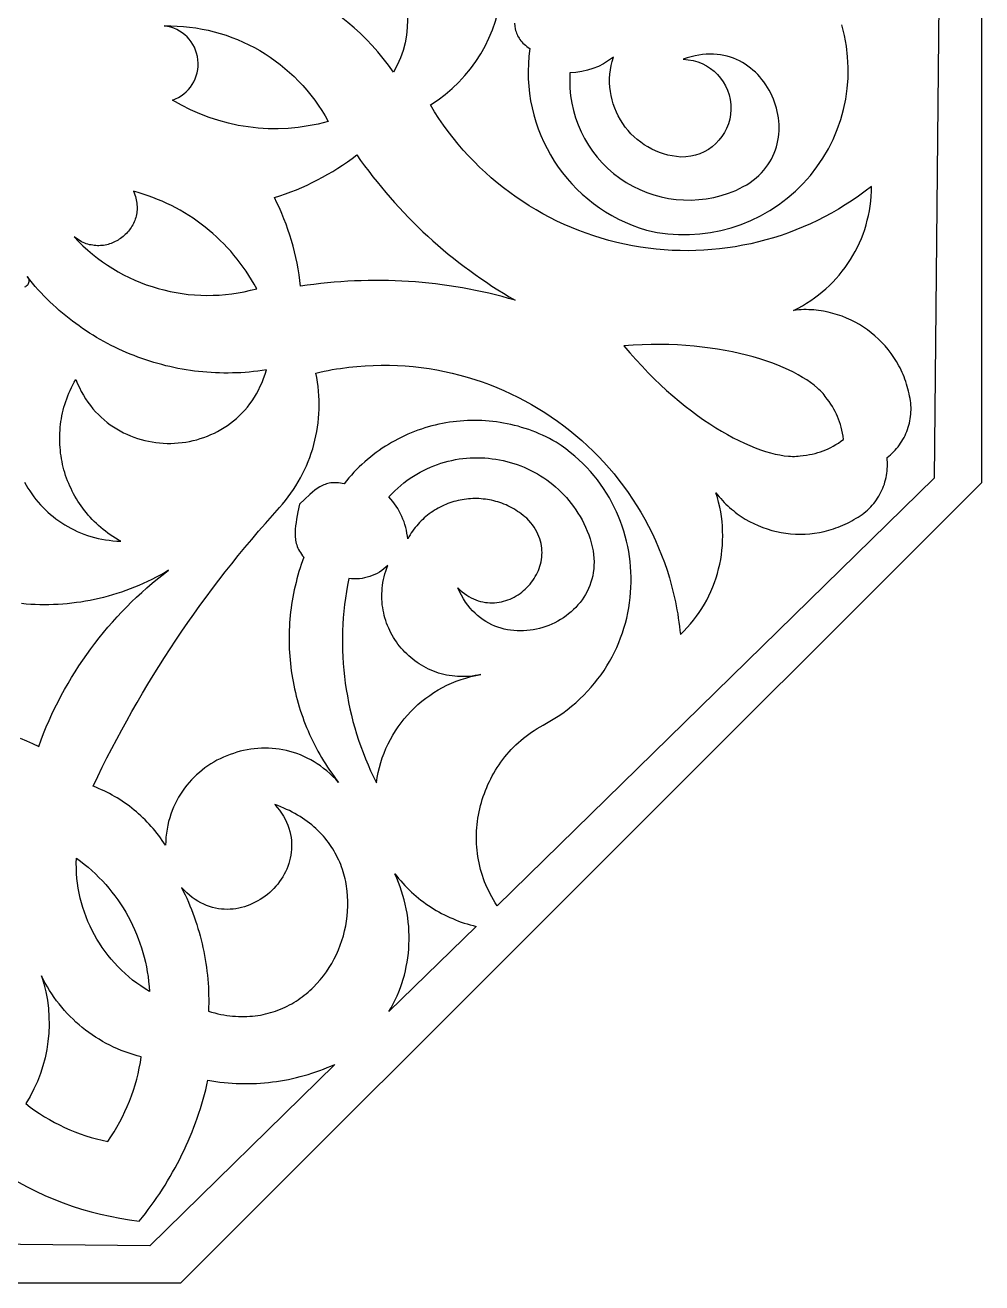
# Model space of a CAD drawing. Extents: x -3069 to -2029, y 258 to 1298.
# Drawn here: x -2495 to -2368.6, y 597.2 to 763.4 of the extents above; entities that cross this region are included whole.
import ezdxf

# ---------------------------------------------------------------- set-up
doc = ezdxf.new("R2010")
doc.units = 0
doc.layers.add('LAYER_1', color=18, linetype='CONTINUOUS')
doc.layers.add('LAYER_2', color=174, linetype='CONTINUOUS')

msp = doc.modelspace()

# ---------------------------------------------------------------- linework, layer by layer
at = {"layer": 'LAYER_1'}
for points in [[(-2374.08, 784.34), (-2374.91, 703.52), (-2432.63, 647), (-2432.88, 647.38), (-2433.11, 647.77), (-2433.33, 648.16), (-2433.54, 648.55), (-2433.74, 648.95), (-2433.93, 649.35), (-2434.1, 649.75), (-2434.27, 650.16), (-2434.42, 650.57), (-2434.56, 650.98), (-2434.69, 651.39), (-2434.8, 651.81), (-2434.91, 652.23), (-2435, 652.65), (-2435.08, 653.07), (-2435.16, 653.49), (-2435.22, 653.91), (-2435.26, 654.34), (-2435.3, 654.76), (-2435.33, 655.19), (-2435.34, 655.61), (-2435.35, 656.03), (-2435.34, 656.46), (-2435.33, 656.88), (-2435.3, 657.31), (-2435.26, 657.73), (-2435.21, 658.15), (-2435.15, 658.57), (-2435.09, 658.99), (-2435.01, 659.4), (-2434.92, 659.82), (-2434.81, 660.23), (-2434.7, 660.64), (-2434.58, 661.04), (-2434.45, 661.45), (-2434.31, 661.85), (-2434.16, 662.24), (-2434, 662.64), (-2433.83, 663.03), (-2433.65, 663.41), (-2433.46, 663.79), (-2433.26, 664.17), (-2433.05, 664.54), (-2432.83, 664.91), (-2432.6, 665.27), (-2432.37, 665.63), (-2432.12, 665.98), (-2431.86, 666.32), (-2431.6, 666.66), (-2431.32, 667), (-2431.04, 667.32), (-2430.75, 667.64), (-2430.44, 667.95), (-2430.13, 668.26), (-2429.82, 668.56), (-2429.49, 668.85), (-2429.15, 669.13), (-2428.8, 669.41), (-2428.45, 669.68), (-2428.09, 669.93), (-2427.72, 670.18), (-2427.34, 670.43), (-2426.95, 670.66), (-2426.55, 670.88), (-2425.87, 671.25), (-2425.21, 671.64), (-2424.58, 672.05), (-2423.96, 672.47), (-2423.36, 672.91), (-2422.78, 673.37), (-2422.22, 673.84), (-2421.69, 674.33), (-2421.17, 674.83), (-2420.67, 675.34), (-2420.19, 675.87), (-2419.74, 676.41), (-2419.3, 676.97), (-2418.89, 677.53), (-2418.49, 678.11), (-2418.12, 678.7), (-2417.77, 679.3), (-2417.43, 679.9), (-2417.12, 680.52), (-2416.83, 681.14), (-2416.56, 681.78), (-2416.31, 682.41), (-2416.08, 683.06), (-2415.87, 683.71), (-2415.68, 684.37), (-2415.51, 685.03), (-2415.37, 685.7), (-2415.24, 686.37), (-2415.14, 687.04), (-2415.05, 687.72), (-2414.99, 688.4), (-2414.95, 689.08), (-2414.93, 689.76), (-2414.93, 690.44), (-2414.95, 691.12), (-2414.99, 691.8), (-2415.05, 692.48), (-2415.14, 693.16), (-2415.24, 693.83), (-2415.37, 694.5), (-2415.52, 695.17), (-2415.69, 695.84), (-2415.88, 696.49), (-2416.09, 697.15), (-2416.32, 697.8), (-2416.57, 698.44), (-2416.85, 699.07), (-2417.15, 699.7), (-2417.46, 700.32), (-2417.8, 700.93), (-2418.16, 701.53), (-2418.55, 702.13), (-2418.95, 702.71), (-2419.38, 703.28), (-2419.82, 703.84), (-2420.29, 704.39), (-2420.78, 704.92), (-2421.29, 705.44), (-2421.83, 705.95), (-2422.38, 706.44), (-2422.96, 706.92), (-2423.56, 707.39), (-2424.18, 707.83), (-2424.82, 708.27), (-2425.26, 708.51), (-2425.71, 708.75), (-2426.16, 708.97), (-2426.61, 709.19), (-2427.07, 709.39), (-2427.53, 709.58), (-2427.99, 709.76), (-2428.45, 709.93), (-2428.92, 710.08), (-2429.39, 710.23), (-2429.86, 710.37), (-2430.33, 710.49), (-2430.8, 710.6), (-2431.28, 710.71), (-2431.76, 710.8), (-2432.23, 710.88), (-2432.71, 710.95), (-2433.19, 711.01), (-2433.67, 711.06), (-2434.15, 711.1), (-2434.63, 711.12), (-2435.11, 711.14), (-2435.59, 711.15), (-2436.07, 711.14), (-2436.55, 711.13), (-2437.02, 711.1), (-2437.5, 711.07), (-2437.98, 711.02), (-2438.45, 710.97), (-2438.92, 710.9), (-2439.39, 710.82), (-2439.86, 710.74), (-2440.33, 710.64), (-2440.8, 710.53), (-2441.26, 710.42), (-2441.72, 710.29), (-2442.18, 710.15), (-2442.63, 710), (-2443.08, 709.85), (-2443.53, 709.68), (-2443.98, 709.5), (-2444.42, 709.31), (-2444.85, 709.12), (-2445.29, 708.91), (-2445.72, 708.69), (-2446.14, 708.46), (-2446.56, 708.23), (-2446.98, 707.98), (-2447.39, 707.73), (-2447.8, 707.46), (-2448.2, 707.19), (-2448.59, 706.9), (-2448.98, 706.61), (-2449.37, 706.3), (-2449.74, 705.99), (-2450.12, 705.67), (-2450.48, 705.34), (-2450.84, 705), (-2451.19, 704.65), (-2451.54, 704.29), (-2451.88, 703.92), (-2452.21, 703.54), (-2452.53, 703.15), (-2452.85, 702.76), (-2453.09, 702.82), (-2453.33, 702.86), (-2453.56, 702.89), (-2453.78, 702.91), (-2454, 702.92), (-2454.21, 702.92), (-2454.41, 702.91), (-2454.61, 702.89), (-2454.8, 702.85), (-2454.99, 702.81), (-2455.17, 702.76), (-2455.36, 702.7), (-2455.53, 702.62), (-2455.71, 702.55), (-2455.88, 702.46), (-2456.05, 702.36), (-2456.38, 702.15), (-2456.7, 701.91), (-2457.03, 701.65), (-2457.36, 701.36), (-2458.03, 700.74), (-2458.74, 700.07), (-2458.93, 699.06), (-2459.11, 698.11), (-2459.19, 697.65), (-2459.25, 697.2), (-2459.29, 696.77), (-2459.31, 696.34), (-2459.31, 695.92), (-2459.29, 695.71), (-2459.27, 695.5), (-2459.24, 695.3), (-2459.2, 695.09), (-2459.15, 694.89), (-2459.09, 694.69), (-2459.02, 694.48), (-2458.93, 694.28), (-2458.84, 694.08), (-2458.73, 693.88), (-2458.61, 693.68), (-2458.47, 693.47), (-2458.32, 693.27), (-2458.16, 693.07), (-2458.33, 692.6), (-2458.49, 692.12), (-2458.65, 691.65), (-2458.8, 691.17), (-2458.94, 690.69), (-2459.07, 690.21), (-2459.19, 689.73), (-2459.31, 689.25), (-2459.42, 688.77), (-2459.52, 688.28), (-2459.61, 687.8), (-2459.69, 687.31), (-2459.77, 686.83), (-2459.84, 686.34), (-2459.9, 685.85), (-2459.95, 685.37), (-2460, 684.88), (-2460.03, 684.39), (-2460.06, 683.9), (-2460.08, 683.41), (-2460.1, 682.92), (-2460.1, 682.44), (-2460.1, 681.95), (-2460.09, 681.46), (-2460.08, 680.97), (-2460.05, 680.49), (-2460.02, 680), (-2459.98, 679.51), (-2459.93, 679.03), (-2459.88, 678.55), (-2459.81, 678.06), (-2459.74, 677.58), (-2459.67, 677.1), (-2459.58, 676.62), (-2459.49, 676.14), (-2459.39, 675.67), (-2459.28, 675.19), (-2459.16, 674.72), (-2459.04, 674.25), (-2458.91, 673.78), (-2458.77, 673.31), (-2458.63, 672.85), (-2458.47, 672.38), (-2458.31, 671.92), (-2458.14, 671.46), (-2457.97, 671), (-2457.79, 670.55), (-2457.6, 670.1), (-2457.4, 669.65), (-2457.2, 669.2), (-2456.98, 668.76), (-2456.76, 668.32), (-2456.54, 667.88), (-2456.3, 667.45), (-2456.06, 667.01), (-2455.81, 666.59), (-2455.56, 666.16), (-2455.3, 665.74), (-2455.03, 665.32), (-2454.75, 664.91), (-2454.46, 664.5), (-2454.17, 664.09), (-2453.87, 663.69), (-2453.57, 663.29), (-2453.94, 663.71), (-2454.33, 664.1), (-2454.72, 664.48), (-2455.12, 664.83), (-2455.54, 665.16), (-2455.95, 665.48), (-2456.38, 665.77), (-2456.81, 666.04), (-2457.25, 666.29), (-2457.7, 666.52), (-2458.14, 666.73), (-2458.6, 666.93), (-2459.06, 667.1), (-2459.52, 667.25), (-2459.99, 667.39), (-2460.45, 667.5), (-2460.92, 667.6), (-2461.4, 667.68), (-2461.87, 667.74), (-2462.34, 667.79), (-2462.82, 667.81), (-2463.29, 667.82), (-2463.77, 667.81), (-2464.24, 667.79), (-2464.71, 667.74), (-2465.18, 667.69), (-2465.64, 667.61), (-2466.11, 667.52), (-2466.56, 667.41), (-2467.02, 667.28), (-2467.47, 667.14), (-2467.91, 666.99), (-2468.35, 666.82), (-2468.78, 666.63), (-2469.21, 666.43), (-2469.63, 666.22), (-2470.04, 665.98), (-2470.44, 665.74), (-2470.84, 665.48), (-2471.22, 665.21), (-2471.6, 664.92), (-2471.96, 664.62), (-2472.32, 664.31), (-2472.66, 663.98), (-2472.99, 663.64), (-2473.31, 663.29), (-2473.62, 662.93), (-2473.91, 662.55), (-2474.19, 662.16), (-2474.46, 661.76), (-2474.71, 661.34), (-2474.95, 660.92), (-2475.17, 660.48), (-2475.37, 660.03), (-2475.56, 659.58), (-2475.73, 659.11), (-2475.88, 658.63), (-2476.02, 658.14), (-2476.13, 657.64), (-2476.23, 657.12), (-2476.31, 656.6), (-2476.37, 656.07), (-2476.4, 655.53), (-2476.42, 654.99), (-2476.64, 655.32), (-2476.86, 655.64), (-2477.09, 655.96), (-2477.32, 656.28), (-2477.56, 656.59), (-2477.81, 656.89), (-2478.06, 657.19), (-2478.32, 657.49), (-2478.58, 657.78), (-2478.85, 658.06), (-2479.13, 658.34), (-2479.41, 658.62), (-2479.69, 658.88), (-2479.98, 659.15), (-2480.28, 659.4), (-2480.58, 659.65), (-2480.89, 659.9), (-2481.2, 660.14), (-2481.51, 660.37), (-2481.83, 660.59), (-2482.15, 660.81), (-2482.48, 661.03), (-2482.81, 661.24), (-2483.15, 661.44), (-2483.49, 661.63), (-2483.84, 661.82), (-2484.19, 662), (-2484.54, 662.17), (-2484.9, 662.34), (-2485.26, 662.5), (-2485.62, 662.66), (-2485.99, 662.8), (-2485.39, 664.06), (-2484.78, 665.31), (-2484.16, 666.55), (-2483.52, 667.79), (-2482.88, 669.02), (-2482.22, 670.24), (-2481.55, 671.46), (-2480.87, 672.67), (-2480.18, 673.88), (-2479.48, 675.08), (-2478.77, 676.27), (-2478.05, 677.45), (-2477.32, 678.63), (-2476.57, 679.8), (-2475.82, 680.97), (-2475.05, 682.12), (-2474.27, 683.27), (-2473.49, 684.42), (-2472.69, 685.55), (-2471.88, 686.68), (-2471.06, 687.8), (-2470.23, 688.91), (-2469.4, 690.02), (-2468.55, 691.12), (-2467.69, 692.21), (-2466.82, 693.29), (-2465.94, 694.37), (-2465.04, 695.43), (-2464.14, 696.49), (-2463.23, 697.54), (-2462.31, 698.59), (-2461.38, 699.62), (-2461.37, 699.64), (-2460.97, 700.09), (-2460.59, 700.56), (-2460.22, 701.04), (-2459.86, 701.52), (-2459.52, 702.02), (-2459.2, 702.52), (-2458.89, 703.03), (-2458.59, 703.55), (-2458.32, 704.08), (-2458.06, 704.61), (-2457.81, 705.15), (-2457.58, 705.7), (-2457.37, 706.25), (-2457.17, 706.81), (-2456.99, 707.38), (-2456.83, 707.95), (-2456.69, 708.52), (-2456.56, 709.1), (-2456.44, 709.68), (-2456.35, 710.26), (-2456.27, 710.85), (-2456.21, 711.44), (-2456.17, 712.04), (-2456.14, 712.63), (-2456.13, 713.23), (-2456.14, 713.82), (-2456.17, 714.42), (-2456.21, 715.02), (-2456.27, 715.62), (-2456.35, 716.22), (-2456.45, 716.81), (-2456.57, 717.41), (-2456.03, 717.53), (-2455.48, 717.65), (-2454.94, 717.76), (-2454.4, 717.86), (-2453.85, 717.95), (-2453.31, 718.03), (-2452.23, 718.18), (-2451.15, 718.29), (-2450.07, 718.37), (-2449, 718.43), (-2447.93, 718.45), (-2446.86, 718.45), (-2445.8, 718.41), (-2444.75, 718.35), (-2443.7, 718.26), (-2442.66, 718.14), (-2441.62, 718), (-2440.59, 717.83), (-2439.57, 717.63), (-2438.56, 717.4), (-2437.55, 717.15), (-2436.56, 716.87), (-2435.57, 716.57), (-2434.59, 716.24), (-2433.63, 715.88), (-2432.67, 715.5), (-2431.73, 715.1), (-2430.8, 714.67), (-2429.88, 714.22), (-2428.97, 713.75), (-2428.08, 713.25), (-2427.19, 712.73), (-2426.33, 712.19), (-2425.48, 711.63), (-2424.64, 711.04), (-2423.82, 710.44), (-2423.01, 709.81), (-2422.22, 709.16), (-2421.45, 708.49), (-2420.69, 707.8), (-2419.95, 707.09), (-2419.23, 706.37), (-2418.53, 705.62), (-2417.84, 704.85), (-2417.18, 704.07), (-2416.54, 703.27), (-2415.91, 702.45), (-2415.31, 701.61), (-2414.73, 700.76), (-2414.17, 699.88), (-2413.63, 699), (-2413.12, 698.09), (-2412.63, 697.17), (-2412.16, 696.24), (-2411.71, 695.29), (-2411.29, 694.32), (-2410.9, 693.34), (-2410.53, 692.35), (-2410.18, 691.34), (-2409.87, 690.32), (-2409.58, 689.29), (-2409.31, 688.24), (-2409.08, 687.18), (-2408.97, 686.65), (-2408.87, 686.11), (-2408.77, 685.57), (-2408.69, 685.03), (-2408.61, 684.48), (-2408.54, 683.93), (-2408.47, 683.38), (-2408.42, 682.83), (-2407.95, 683.29), (-2407.51, 683.76), (-2407.08, 684.25), (-2406.67, 684.75), (-2406.29, 685.26), (-2405.92, 685.78), (-2405.57, 686.31), (-2405.24, 686.86), (-2404.94, 687.41), (-2404.65, 687.98), (-2404.38, 688.55), (-2404.14, 689.13), (-2403.91, 689.72), (-2403.7, 690.32), (-2403.52, 690.92), (-2403.36, 691.53), (-2403.21, 692.14), (-2403.09, 692.76), (-2402.99, 693.38), (-2402.92, 694.01), (-2402.86, 694.63), (-2402.83, 695.26), (-2402.81, 695.9), (-2402.83, 696.53), (-2402.86, 697.17), (-2402.91, 697.8), (-2402.99, 698.44), (-2403.09, 699.07), (-2403.21, 699.7), (-2403.36, 700.33), (-2403.53, 700.96), (-2403.72, 701.58), (-2403.51, 701.32), (-2403.3, 701.06), (-2403.08, 700.81), (-2402.86, 700.56), (-2402.63, 700.32), (-2402.4, 700.09), (-2402.16, 699.86), (-2401.92, 699.64), (-2401.67, 699.43), (-2401.42, 699.22), (-2401.16, 699.02), (-2400.91, 698.82), (-2400.38, 698.46), (-2399.84, 698.11), (-2399.28, 697.8), (-2398.71, 697.51), (-2398.13, 697.24), (-2397.54, 697.01), (-2396.95, 696.8), (-2396.34, 696.61), (-2395.73, 696.46), (-2395.11, 696.33), (-2394.48, 696.23), (-2393.85, 696.16), (-2393.22, 696.12), (-2392.59, 696.11), (-2391.95, 696.12), (-2391.32, 696.17), (-2390.68, 696.24), (-2390.05, 696.34), (-2389.42, 696.47), (-2388.8, 696.63), (-2388.49, 696.72), (-2388.18, 696.82), (-2387.87, 696.93), (-2387.57, 697.04), (-2387.26, 697.16), (-2386.96, 697.29), (-2386.66, 697.43), (-2386.36, 697.57), (-2386.06, 697.72), (-2385.77, 697.88), (-2385.48, 698.05), (-2385.19, 698.23), (-2384.92, 698.38), (-2384.66, 698.55), (-2384.41, 698.73), (-2384.16, 698.91), (-2383.93, 699.1), (-2383.7, 699.3), (-2383.48, 699.51), (-2383.27, 699.72), (-2383.07, 699.94), (-2382.88, 700.17), (-2382.69, 700.4), (-2382.52, 700.64), (-2382.36, 700.89), (-2382.2, 701.14), (-2382.06, 701.4), (-2381.92, 701.66), (-2381.79, 701.92), (-2381.68, 702.19), (-2381.57, 702.46), (-2381.47, 702.74), (-2381.39, 703.02), (-2381.31, 703.3), (-2381.24, 703.59), (-2381.19, 703.88), (-2381.14, 704.17), (-2381.11, 704.46), (-2381.08, 704.75), (-2381.07, 705.05), (-2381.07, 705.34), (-2381.07, 705.64), (-2381.09, 705.93), (-2381.12, 706.23), (-2380.89, 706.42), (-2380.67, 706.61), (-2380.45, 706.81), (-2380.24, 707.01), (-2380.04, 707.23), (-2379.85, 707.45), (-2379.66, 707.67), (-2379.49, 707.91), (-2379.32, 708.14), (-2379.16, 708.39), (-2379.01, 708.64), (-2378.87, 708.89), (-2378.74, 709.15), (-2378.62, 709.42), (-2378.51, 709.69), (-2378.41, 709.96), (-2378.32, 710.24), (-2378.23, 710.52), (-2378.16, 710.8), (-2378.1, 711.09), (-2378.05, 711.38), (-2378.01, 711.67), (-2377.98, 711.96), (-2377.96, 712.26), (-2377.95, 712.56), (-2377.95, 712.86), (-2377.97, 713.16), (-2377.99, 713.46), (-2378.03, 713.76), (-2378.07, 714.06), (-2378.14, 714.36), (-2378.21, 714.67), (-2378.28, 715), (-2378.36, 715.32), (-2378.45, 715.64), (-2378.55, 715.96), (-2378.65, 716.28), (-2378.76, 716.59), (-2378.87, 716.89), (-2379, 717.2), (-2379.13, 717.5), (-2379.26, 717.79), (-2379.4, 718.08), (-2379.55, 718.37), (-2379.87, 718.93), (-2380.21, 719.48), (-2380.57, 720), (-2380.96, 720.51), (-2381.37, 721), (-2381.8, 721.47), (-2382.25, 721.91), (-2382.71, 722.34), (-2383.2, 722.74), (-2383.7, 723.13), (-2384.22, 723.48), (-2384.76, 723.82), (-2385.31, 724.13), (-2385.87, 724.42), (-2386.45, 724.68), (-2387.04, 724.91), (-2387.65, 725.12), (-2388.26, 725.3), (-2388.88, 725.46), (-2389.51, 725.58), (-2389.83, 725.63), (-2390.15, 725.68), (-2390.48, 725.72), (-2390.8, 725.75), (-2391.13, 725.77), (-2391.46, 725.78), (-2391.79, 725.79), (-2392.12, 725.79), (-2392.45, 725.78), (-2392.78, 725.76), (-2393.12, 725.74), (-2393.45, 725.7), (-2392.87, 726), (-2392.3, 726.31), (-2391.74, 726.64), (-2391.2, 726.99), (-2390.68, 727.35), (-2390.16, 727.74), (-2389.67, 728.14), (-2389.19, 728.55), (-2388.72, 728.99), (-2388.28, 729.43), (-2387.84, 729.89), (-2387.43, 730.37), (-2387.03, 730.86), (-2386.65, 731.36), (-2386.29, 731.88), (-2385.94, 732.4), (-2385.62, 732.94), (-2385.31, 733.49), (-2385.02, 734.05), (-2384.76, 734.62), (-2384.51, 735.2), (-2384.28, 735.79), (-2384.07, 736.39), (-2383.88, 737), (-2383.72, 737.61), (-2383.57, 738.23), (-2383.45, 738.86), (-2383.35, 739.49), (-2383.27, 740.13), (-2383.21, 740.77), (-2383.18, 741.42), (-2383.17, 742.08, -0.453995), (-2441.44, 752.85, 0.240725), (-2431.95, 768.62)], [(-2462.82, 776.21, -0.719328), (-2446.31, 757.17, 0.270929), (-2477.09, 771.42, 0.777705)], [(-2430.35, 763.68), (-2430.3, 763.28), (-2430.22, 762.89), (-2430.18, 762.7), (-2430.12, 762.52), (-2430.06, 762.34), (-2429.99, 762.16), (-2429.91, 761.99), (-2429.82, 761.82), (-2429.72, 761.66), (-2429.61, 761.49), (-2429.49, 761.33), (-2429.36, 761.18), (-2429.21, 761.03), (-2429.06, 760.88), (-2428.89, 760.73), (-2428.7, 760.59), (-2428.51, 760.45), (-2428.3, 760.31, 0.373134), (-2412.88, 736.29, 0.574165), (-2387.1, 763.42)], [(-2499.17, 612.49, 0.121003), (-2479.9, 605.32), (-2479.49, 605.82), (-2479.09, 606.33), (-2478.7, 606.85), (-2478.32, 607.37), (-2477.94, 607.9), (-2477.56, 608.43), (-2477.2, 608.98), (-2476.84, 609.52), (-2476.49, 610.08), (-2476.15, 610.64), (-2475.81, 611.2), (-2475.49, 611.77), (-2475.17, 612.35), (-2474.86, 612.93), (-2474.55, 613.51), (-2474.26, 614.1), (-2473.98, 614.69), (-2473.7, 615.29), (-2473.43, 615.89), (-2473.17, 616.49), (-2472.92, 617.1), (-2472.68, 617.71), (-2472.45, 618.32), (-2472.23, 618.94), (-2472.02, 619.56), (-2471.82, 620.18), (-2471.63, 620.8), (-2471.45, 621.43), (-2471.28, 622.05), (-2471.12, 622.68), (-2470.98, 623.31), (-2470.84, 623.94), (-2470.31, 623.85), (-2469.77, 623.76), (-2469.24, 623.69), (-2468.7, 623.63), (-2468.17, 623.58), (-2467.63, 623.54), (-2467.1, 623.51), (-2466.56, 623.49), (-2466.03, 623.48), (-2465.49, 623.48), (-2464.95, 623.49), (-2464.42, 623.51), (-2463.89, 623.54), (-2463.35, 623.58), (-2462.82, 623.64), (-2462.29, 623.7), (-2461.76, 623.77), (-2461.23, 623.85), (-2460.71, 623.94), (-2460.18, 624.04), (-2459.66, 624.15), (-2459.14, 624.28), (-2458.62, 624.41), (-2458.1, 624.55), (-2457.59, 624.7), (-2457.08, 624.86), (-2456.57, 625.03), (-2456.06, 625.21), (-2455.56, 625.4), (-2455.06, 625.6), (-2454.57, 625.81), (-2454.07, 626.03), (-2478.51, 602.06), (-2512.71, 602.4)]]:
    msp.add_lwpolyline(points, format="xyb", dxfattribs=at)
for points in [[(-2475.51, 753.48, 0.794747), (-2476.59, 763.3, -0.281952), (-2454.94, 750.66, -0.207503)], [(-2408.36, 745.96, -0.487168), (-2417.27, 759.17, -0.166667), (-2423, 757.11, 0.562024), (-2401.11, 741.56), (-2400.59, 741.8), (-2400.11, 742.05), (-2399.65, 742.31), (-2399.21, 742.6), (-2398.8, 742.89), (-2398.41, 743.2), (-2398.05, 743.53), (-2397.72, 743.86), (-2397.4, 744.21), (-2397.11, 744.57), (-2396.85, 744.93), (-2396.61, 745.31), (-2396.39, 745.7), (-2396.19, 746.09), (-2396.01, 746.49), (-2395.86, 746.9), (-2395.73, 747.31), (-2395.62, 747.73), (-2395.53, 748.15), (-2395.46, 748.57), (-2395.41, 749), (-2395.38, 749.43), (-2395.37, 749.86), (-2395.38, 750.28), (-2395.41, 750.71), (-2395.46, 751.14), (-2395.52, 751.57), (-2395.61, 751.99), (-2395.71, 752.41), (-2395.83, 752.82), (-2395.97, 753.23), (-2396.12, 753.63), (-2396.29, 754.03), (-2396.47, 754.42), (-2396.68, 754.8), (-2396.89, 755.17), (-2397.13, 755.53), (-2397.37, 755.89), (-2397.64, 756.23), (-2397.91, 756.55), (-2398.2, 756.87), (-2398.51, 757.17), (-2398.83, 757.46), (-2399.16, 757.73), (-2399.5, 757.99), (-2399.86, 758.23), (-2400.23, 758.46), (-2400.61, 758.66), (-2401, 758.85), (-2401.4, 759.02), (-2401.81, 759.16), (-2402.24, 759.29), (-2402.67, 759.39), (-2403.12, 759.47), (-2403.57, 759.53), (-2404.03, 759.57), (-2404.5, 759.58), (-2404.99, 759.56), (-2405.48, 759.52), (-2405.97, 759.45), (-2406.48, 759.35), (-2406.99, 759.22), (-2407.51, 759.07), (-2408.04, 758.88, -1)], [(-2462.05, 740.62), (-2461.32, 740.85), (-2460.58, 741.1), (-2459.86, 741.36), (-2459.14, 741.65), (-2458.43, 741.94), (-2457.73, 742.26), (-2457.04, 742.59), (-2456.35, 742.94), (-2455.67, 743.3), (-2455, 743.68), (-2454.34, 744.07), (-2453.68, 744.48), (-2453.04, 744.9), (-2452.41, 745.34), (-2451.78, 745.79), (-2451.17, 746.26, 0.11065), (-2430.24, 727.03), (-2431.1, 727.28), (-2431.97, 727.51), (-2432.84, 727.74), (-2433.71, 727.95), (-2434.58, 728.15), (-2435.46, 728.33), (-2436.33, 728.51), (-2437.21, 728.67), (-2438.1, 728.82), (-2438.98, 728.96), (-2439.87, 729.08), (-2440.75, 729.19), (-2441.64, 729.29), (-2442.53, 729.38), (-2443.42, 729.46), (-2444.31, 729.52), (-2445.2, 729.57), (-2446.1, 729.61), (-2446.99, 729.64), (-2447.89, 729.65), (-2448.78, 729.65), (-2449.67, 729.65), (-2450.57, 729.62), (-2451.46, 729.59), (-2452.36, 729.54), (-2453.25, 729.48), (-2454.14, 729.41), (-2455.04, 729.33), (-2455.93, 729.24), (-2456.82, 729.13), (-2457.71, 729.01), (-2458.6, 728.88), (-2458.68, 729.65), (-2458.79, 730.41), (-2458.91, 731.17), (-2459.05, 731.93), (-2459.21, 732.68), (-2459.38, 733.43), (-2459.57, 734.17), (-2459.78, 734.91), (-2460.01, 735.64), (-2460.25, 736.37), (-2460.51, 737.09), (-2460.78, 737.81), (-2461.08, 738.52), (-2461.39, 739.23), (-2461.71, 739.92)], [(-2484.06, 615.84), (-2483.64, 616.46), (-2483.23, 617.1), (-2482.84, 617.75), (-2482.47, 618.42), (-2482.12, 619.09), (-2481.79, 619.78), (-2481.48, 620.47), (-2481.19, 621.17), (-2480.92, 621.88), (-2480.67, 622.6), (-2480.44, 623.33), (-2480.24, 624.06), (-2480.05, 624.79), (-2479.89, 625.53), (-2479.75, 626.28), (-2479.64, 627.02), (-2480.18, 627.17), (-2480.71, 627.32), (-2481.24, 627.49), (-2481.76, 627.67), (-2482.27, 627.87), (-2482.78, 628.08), (-2483.28, 628.31), (-2483.77, 628.55), (-2484.26, 628.8), (-2484.74, 629.06), (-2485.21, 629.34), (-2485.67, 629.63), (-2486.12, 629.93), (-2486.57, 630.24), (-2487, 630.57), (-2487.43, 630.91), (-2487.85, 631.26), (-2488.26, 631.62), (-2488.65, 631.99), (-2489.04, 632.37), (-2489.42, 632.77), (-2489.79, 633.17), (-2490.14, 633.58), (-2490.49, 634.01), (-2490.82, 634.44), (-2491.14, 634.89), (-2491.45, 635.34), (-2491.75, 635.8), (-2492.04, 636.27), (-2492.31, 636.76), (-2492.57, 637.25), (-2492.82, 637.74, -0.224974), (-2494.89, 620.84, 0.118726)]]:
    msp.add_lwpolyline(points, format="xyb", close=True, dxfattribs=at)
for points in [[(-2480.67, 741.45), (-2480.57, 741.22), (-2480.48, 740.99), (-2480.41, 740.76), (-2480.35, 740.54), (-2480.29, 740.31), (-2480.25, 740.09), (-2480.22, 739.87), (-2480.2, 739.65), (-2480.19, 739.43), (-2480.18, 739.21), (-2480.19, 739), (-2480.21, 738.78), (-2480.24, 738.57), (-2480.27, 738.37), (-2480.32, 738.16), (-2480.37, 737.96), (-2480.43, 737.77), (-2480.5, 737.57), (-2480.58, 737.38), (-2480.66, 737.2), (-2480.76, 737.02), (-2480.86, 736.84), (-2480.96, 736.66), (-2481.08, 736.49), (-2481.2, 736.33), (-2481.32, 736.17), (-2481.45, 736.02), (-2481.59, 735.87), (-2481.74, 735.72), (-2481.88, 735.58), (-2482.04, 735.45), (-2482.2, 735.33), (-2482.36, 735.2), (-2482.53, 735.09), (-2482.7, 734.98), (-2482.88, 734.88), (-2483.06, 734.79), (-2483.24, 734.7), (-2483.43, 734.62), (-2483.62, 734.55), (-2483.81, 734.48), (-2484.01, 734.42), (-2484.2, 734.37), (-2484.4, 734.33), (-2484.61, 734.29), (-2484.81, 734.27), (-2485.01, 734.25), (-2485.22, 734.24), (-2485.43, 734.24), (-2485.64, 734.25), (-2485.84, 734.27), (-2486.05, 734.3), (-2486.26, 734.34), (-2486.47, 734.38), (-2486.68, 734.44), (-2486.89, 734.51), (-2487.1, 734.59), (-2487.3, 734.67), (-2487.51, 734.77), (-2487.71, 734.88), (-2487.92, 735), (-2488.12, 735.13), (-2488.31, 735.28), (-2488.51, 735.43), (-2487.93, 734.82), (-2487.33, 734.23), (-2486.71, 733.67), (-2486.08, 733.13), (-2485.43, 732.61), (-2484.76, 732.12), (-2484.08, 731.66), (-2483.39, 731.21), (-2482.68, 730.8), (-2481.96, 730.41), (-2481.23, 730.04), (-2480.48, 729.7), (-2479.73, 729.38), (-2478.97, 729.09), (-2478.2, 728.83), (-2477.42, 728.6), (-2476.63, 728.39), (-2475.83, 728.2), (-2475.03, 728.05), (-2474.23, 727.92), (-2473.42, 727.81), (-2472.6, 727.74), (-2471.78, 727.69), (-2470.96, 727.68), (-2470.14, 727.69), (-2469.32, 727.72), (-2468.49, 727.79), (-2467.67, 727.89), (-2466.84, 728.01), (-2466.02, 728.16), (-2465.2, 728.35), (-2464.38, 728.56), (-2464.71, 729.15), (-2465.05, 729.73), (-2465.41, 730.3), (-2465.78, 730.86), (-2466.16, 731.41), (-2466.56, 731.95), (-2466.96, 732.48), (-2467.39, 732.99), (-2467.82, 733.5), (-2468.27, 733.99), (-2468.73, 734.47), (-2469.2, 734.94), (-2469.68, 735.4), (-2470.17, 735.84), (-2470.67, 736.27), (-2471.19, 736.69), (-2471.71, 737.1), (-2472.25, 737.49), (-2472.79, 737.87), (-2473.35, 738.23), (-2473.91, 738.58), (-2474.49, 738.92), (-2475.07, 739.24), (-2475.66, 739.54), (-2476.26, 739.84), (-2476.87, 740.11), (-2477.48, 740.37), (-2478.11, 740.62), (-2478.74, 740.85), (-2479.37, 741.07), (-2480.02, 741.27)], [(-2415.87, 721.02), (-2415.08, 720.09), (-2414.29, 719.18), (-2413.48, 718.31), (-2412.68, 717.46), (-2411.86, 716.65), (-2411.05, 715.86), (-2410.23, 715.11), (-2409.41, 714.39), (-2408.59, 713.69), (-2407.77, 713.03), (-2406.96, 712.4), (-2406.15, 711.8), (-2405.34, 711.24), (-2404.54, 710.7), (-2403.75, 710.19), (-2402.97, 709.72), (-2402.19, 709.27), (-2401.43, 708.86), (-2400.68, 708.48), (-2399.94, 708.13), (-2399.22, 707.82), (-2398.52, 707.53), (-2397.83, 707.28), (-2397.16, 707.06), (-2396.51, 706.87), (-2395.88, 706.71), (-2395.27, 706.59), (-2394.69, 706.49), (-2394.13, 706.43), (-2393.86, 706.41), (-2393.59, 706.4), (-2393.34, 706.4), (-2393.09, 706.41), (-2392.84, 706.42), (-2392.61, 706.45), (-2392.18, 706.5), (-2391.77, 706.56), (-2391.38, 706.63), (-2391, 706.71), (-2390.63, 706.79), (-2390.26, 706.89), (-2389.91, 707), (-2389.57, 707.13), (-2389.22, 707.26), (-2388.89, 707.41), (-2388.55, 707.58), (-2388.22, 707.75), (-2387.88, 707.95), (-2387.54, 708.16), (-2387.2, 708.39), (-2386.85, 708.64), (-2386.91, 709.07), (-2386.98, 709.47), (-2387.07, 709.86), (-2387.16, 710.24), (-2387.26, 710.61), (-2387.38, 710.96), (-2387.51, 711.31), (-2387.65, 711.65), (-2387.8, 711.99), (-2387.97, 712.32), (-2388.15, 712.65), (-2388.34, 712.98), (-2388.55, 713.31), (-2388.77, 713.64), (-2389.01, 713.98), (-2389.27, 714.32), (-2389.42, 714.51), (-2389.57, 714.69), (-2389.74, 714.88), (-2389.92, 715.06), (-2390.11, 715.24), (-2390.31, 715.43), (-2390.74, 715.79), (-2391.21, 716.15), (-2391.72, 716.5), (-2392.27, 716.84), (-2392.86, 717.18), (-2393.48, 717.51), (-2394.14, 717.84), (-2394.83, 718.15), (-2395.56, 718.45), (-2396.32, 718.74), (-2397.11, 719.02), (-2397.94, 719.29), (-2398.79, 719.54), (-2399.67, 719.77), (-2400.59, 720), (-2401.53, 720.2), (-2402.49, 720.39), (-2403.49, 720.56), (-2404.5, 720.71), (-2405.55, 720.85), (-2406.61, 720.96), (-2407.7, 721.05), (-2408.81, 721.12), (-2409.94, 721.17), (-2411.09, 721.19), (-2412.26, 721.19), (-2413.45, 721.16), (-2414.65, 721.11)], [(-2428.72, 698.21), (-2428.95, 698.41), (-2429.19, 698.6), (-2429.43, 698.79), (-2429.67, 698.96), (-2429.92, 699.13), (-2430.16, 699.29), (-2430.42, 699.45), (-2430.67, 699.59), (-2430.93, 699.73), (-2431.19, 699.85), (-2431.45, 699.97), (-2431.72, 700.09), (-2431.99, 700.19), (-2432.25, 700.29), (-2432.53, 700.37), (-2432.8, 700.45), (-2433.07, 700.52), (-2433.35, 700.59), (-2433.62, 700.64), (-2433.9, 700.69), (-2434.18, 700.73), (-2434.46, 700.76), (-2434.74, 700.79), (-2435.02, 700.81), (-2435.3, 700.82), (-2435.58, 700.82), (-2435.85, 700.81), (-2436.13, 700.8), (-2436.41, 700.78), (-2436.69, 700.75), (-2436.96, 700.71), (-2437.24, 700.67), (-2437.51, 700.62), (-2437.79, 700.56), (-2438.06, 700.49), (-2438.33, 700.42), (-2438.59, 700.34), (-2438.86, 700.25), (-2439.12, 700.15), (-2439.38, 700.05), (-2439.64, 699.94), (-2439.89, 699.82), (-2440.14, 699.7), (-2440.39, 699.57), (-2440.64, 699.43), (-2440.88, 699.28), (-2441.12, 699.13), (-2441.35, 698.97), (-2441.58, 698.8), (-2441.8, 698.63), (-2442.03, 698.45), (-2442.24, 698.26), (-2442.45, 698.07), (-2442.66, 697.86), (-2442.86, 697.66), (-2443.06, 697.44), (-2443.25, 697.22), (-2443.44, 696.99), (-2443.62, 696.76), (-2443.79, 696.51), (-2443.96, 696.27), (-2444.12, 696.01), (-2444.28, 695.75), (-2444.43, 695.48), (-2444.47, 695.87), (-2444.53, 696.25), (-2444.6, 696.64), (-2444.69, 697.01), (-2444.8, 697.38), (-2444.92, 697.75), (-2445.06, 698.11), (-2445.21, 698.47), (-2445.37, 698.82), (-2445.55, 699.16), (-2445.74, 699.49), (-2445.95, 699.82), (-2446.17, 700.14), (-2446.4, 700.45), (-2446.65, 700.75), (-2446.91, 701.04), (-2446.54, 701.44), (-2446.15, 701.83), (-2445.76, 702.2), (-2445.36, 702.55), (-2444.95, 702.88), (-2444.53, 703.2), (-2444.11, 703.5), (-2443.68, 703.79), (-2443.24, 704.06), (-2442.8, 704.31), (-2442.35, 704.55), (-2441.9, 704.77), (-2441.44, 704.97), (-2440.97, 705.16), (-2440.51, 705.34), (-2440.04, 705.49), (-2439.56, 705.64), (-2439.08, 705.76), (-2438.6, 705.87), (-2438.12, 705.97), (-2437.64, 706.05), (-2437.15, 706.12), (-2436.67, 706.17), (-2436.18, 706.2), (-2435.69, 706.22), (-2435.2, 706.22), (-2434.72, 706.21), (-2434.23, 706.19), (-2433.75, 706.15), (-2433.26, 706.09), (-2432.78, 706.03), (-2432.3, 705.94), (-2431.83, 705.84), (-2431.35, 705.73), (-2430.89, 705.6), (-2430.42, 705.46), (-2429.96, 705.31), (-2429.5, 705.14), (-2429.05, 704.96), (-2428.6, 704.76), (-2428.16, 704.55), (-2427.73, 704.32), (-2427.3, 704.08), (-2426.88, 703.83), (-2426.47, 703.56), (-2426.06, 703.28), (-2425.67, 702.99), (-2425.28, 702.68), (-2424.9, 702.36), (-2424.53, 702.03), (-2424.17, 701.68), (-2423.81, 701.33), (-2423.47, 700.95), (-2423.14, 700.57), (-2422.83, 700.17), (-2422.52, 699.76), (-2422.22, 699.33), (-2421.94, 698.9), (-2421.67, 698.45), (-2421.41, 697.99), (-2421.17, 697.51), (-2420.94, 697.03), (-2420.72, 696.53), (-2420.52, 696.02), (-2420.33, 695.49), (-2420.18, 694.96), (-2420.05, 694.44), (-2419.95, 693.93), (-2419.88, 693.43), (-2419.84, 692.94), (-2419.82, 692.45), (-2419.83, 691.98), (-2419.86, 691.51), (-2419.92, 691.06), (-2420, 690.61), (-2420.11, 690.17), (-2420.23, 689.75), (-2420.38, 689.33), (-2420.55, 688.93), (-2420.74, 688.54), (-2420.94, 688.16), (-2421.17, 687.79), (-2421.41, 687.43), (-2421.67, 687.09), (-2421.94, 686.76), (-2422.23, 686.44), (-2422.53, 686.14), (-2422.85, 685.85), (-2423.18, 685.57), (-2423.52, 685.31), (-2423.87, 685.06), (-2424.24, 684.83), (-2424.61, 684.61), (-2424.99, 684.41), (-2425.38, 684.23), (-2425.78, 684.06), (-2426.18, 683.91), (-2426.59, 683.77), (-2427.01, 683.65), (-2427.43, 683.55), (-2427.85, 683.47), (-2428.27, 683.41), (-2428.7, 683.36), (-2429.13, 683.33), (-2429.56, 683.32), (-2429.99, 683.33), (-2430.42, 683.36), (-2430.84, 683.41), (-2431.27, 683.48), (-2431.69, 683.57), (-2432.1, 683.68), (-2432.52, 683.81), (-2432.92, 683.97), (-2433.32, 684.14), (-2433.71, 684.34), (-2434.1, 684.56), (-2434.48, 684.8), (-2434.84, 685.06), (-2435.2, 685.35), (-2435.54, 685.66), (-2435.88, 686), (-2436.2, 686.35), (-2436.51, 686.74), (-2436.8, 687.14), (-2437.08, 687.58), (-2437.34, 688.03), (-2437.59, 688.52), (-2437.82, 689.02), (-2437.53, 688.75), (-2437.24, 688.5), (-2436.94, 688.27), (-2436.64, 688.06), (-2436.34, 687.87), (-2436.04, 687.71), (-2435.73, 687.56), (-2435.42, 687.43), (-2435.11, 687.32), (-2434.8, 687.23), (-2434.49, 687.16), (-2434.18, 687.1), (-2433.88, 687.06), (-2433.57, 687.04), (-2433.26, 687.04), (-2432.96, 687.05), (-2432.65, 687.08), (-2432.35, 687.12), (-2432.06, 687.18), (-2431.77, 687.25), (-2431.48, 687.33), (-2431.19, 687.43), (-2430.91, 687.54), (-2430.64, 687.67), (-2430.37, 687.8), (-2430.11, 687.95), (-2429.85, 688.11), (-2429.6, 688.28), (-2429.36, 688.46), (-2429.12, 688.66), (-2428.9, 688.86), (-2428.68, 689.07), (-2428.47, 689.29), (-2428.27, 689.52), (-2428.08, 689.75), (-2427.9, 690), (-2427.73, 690.25), (-2427.58, 690.5), (-2427.43, 690.77), (-2427.3, 691.04), (-2427.17, 691.31), (-2427.07, 691.59), (-2426.97, 691.88), (-2426.89, 692.17), (-2426.82, 692.46), (-2426.76, 692.76), (-2426.72, 693.06), (-2426.7, 693.36), (-2426.69, 693.67), (-2426.7, 693.97), (-2426.72, 694.28), (-2426.76, 694.59), (-2426.82, 694.9), (-2426.9, 695.21), (-2426.99, 695.51), (-2427.1, 695.82), (-2427.24, 696.13), (-2427.39, 696.43), (-2427.56, 696.74), (-2427.75, 697.04), (-2427.96, 697.33), (-2428.19, 697.63), (-2428.45, 697.92)], [(-2447.05, 691.98), (-2447.31, 691.73), (-2447.59, 691.51), (-2447.87, 691.3), (-2448.17, 691.1), (-2448.48, 690.93), (-2448.8, 690.77), (-2449.12, 690.63), (-2449.45, 690.51), (-2449.79, 690.41), (-2450.13, 690.32), (-2450.47, 690.26), (-2450.82, 690.21), (-2451.17, 690.19), (-2451.52, 690.19), (-2451.87, 690.2), (-2452.22, 690.24), (-2452.38, 689.38), (-2452.53, 688.52), (-2452.66, 687.66), (-2452.77, 686.8), (-2452.86, 685.93), (-2452.94, 685.07), (-2452.99, 684.2), (-2453.03, 683.34), (-2453.05, 682.47), (-2453.05, 681.6), (-2453.04, 680.74), (-2453, 679.88), (-2452.95, 679.01), (-2452.88, 678.15), (-2452.79, 677.29), (-2452.68, 676.44), (-2452.56, 675.58), (-2452.41, 674.73), (-2452.25, 673.88), (-2452.08, 673.04), (-2451.88, 672.2), (-2451.67, 671.36), (-2451.44, 670.53), (-2451.19, 669.7), (-2450.92, 668.87), (-2450.64, 668.05), (-2450.34, 667.24), (-2450.02, 666.43), (-2449.68, 665.62), (-2449.33, 664.83), (-2448.96, 664.04), (-2448.57, 663.25), (-2448.47, 663.93), (-2448.34, 664.6), (-2448.18, 665.26), (-2448, 665.91), (-2447.79, 666.55), (-2447.56, 667.18), (-2447.31, 667.79), (-2447.03, 668.39), (-2446.73, 668.98), (-2446.4, 669.56), (-2446.06, 670.12), (-2445.69, 670.66), (-2445.3, 671.19), (-2444.9, 671.71), (-2444.47, 672.2), (-2444.02, 672.69), (-2443.56, 673.15), (-2443.08, 673.59), (-2442.58, 674.02), (-2442.06, 674.42), (-2441.53, 674.81), (-2440.98, 675.17), (-2440.42, 675.52), (-2439.84, 675.84), (-2439.25, 676.14), (-2438.64, 676.42), (-2438.02, 676.67), (-2437.39, 676.9), (-2436.75, 677.1), (-2436.1, 677.28), (-2435.43, 677.44), (-2434.76, 677.57), (-2435.15, 677.48), (-2435.54, 677.41), (-2435.93, 677.36), (-2436.32, 677.32), (-2436.7, 677.3), (-2437.08, 677.28), (-2437.46, 677.29), (-2437.84, 677.3), (-2438.21, 677.33), (-2438.57, 677.37), (-2438.94, 677.42), (-2439.3, 677.49), (-2439.65, 677.57), (-2440, 677.66), (-2440.35, 677.76), (-2440.69, 677.88), (-2441.02, 678), (-2441.35, 678.14), (-2441.68, 678.28), (-2441.99, 678.44), (-2442.31, 678.61), (-2442.61, 678.78), (-2442.91, 678.97), (-2443.2, 679.16), (-2443.49, 679.37), (-2443.77, 679.58), (-2444.04, 679.81), (-2444.3, 680.04), (-2444.56, 680.28), (-2444.81, 680.53), (-2445.05, 680.78), (-2445.28, 681.04), (-2445.5, 681.31), (-2445.72, 681.59), (-2445.92, 681.87), (-2446.12, 682.17), (-2446.3, 682.46), (-2446.48, 682.77), (-2446.65, 683.07), (-2446.81, 683.39), (-2446.95, 683.71), (-2447.09, 684.03), (-2447.22, 684.36), (-2447.33, 684.7), (-2447.44, 685.04), (-2447.53, 685.38), (-2447.61, 685.72), (-2447.68, 686.08), (-2447.74, 686.43), (-2447.79, 686.79), (-2447.82, 687.15), (-2447.84, 687.51), (-2447.85, 687.87), (-2447.85, 688.24), (-2447.83, 688.61), (-2447.8, 688.98), (-2447.75, 689.35), (-2447.7, 689.72), (-2447.63, 690.1), (-2447.54, 690.47), (-2447.44, 690.85), (-2447.32, 691.22), (-2447.2, 691.6)], [(-2470.75, 633.04), (-2470.34, 632.92), (-2469.93, 632.82), (-2469.53, 632.72), (-2469.13, 632.64), (-2468.73, 632.57), (-2468.33, 632.5), (-2467.94, 632.45), (-2467.56, 632.41), (-2467.17, 632.38), (-2466.79, 632.36), (-2466.42, 632.35), (-2466.04, 632.35), (-2465.68, 632.36), (-2465.31, 632.38), (-2464.95, 632.41), (-2464.59, 632.45), (-2464.24, 632.5), (-2463.89, 632.55), (-2463.55, 632.62), (-2463.21, 632.69), (-2462.87, 632.78), (-2462.54, 632.87), (-2462.21, 632.97), (-2461.89, 633.08), (-2461.57, 633.19), (-2461.25, 633.32), (-2460.94, 633.45), (-2460.64, 633.59), (-2460.34, 633.73), (-2460.04, 633.89), (-2459.75, 634.05), (-2459.46, 634.22), (-2459.18, 634.39), (-2458.91, 634.57), (-2458.63, 634.76), (-2458.37, 634.95), (-2458.1, 635.16), (-2457.85, 635.36), (-2457.6, 635.57), (-2457.35, 635.79), (-2457.11, 636.02), (-2456.87, 636.25), (-2456.42, 636.72), (-2455.98, 637.22), (-2455.57, 637.73), (-2455.18, 638.27), (-2454.82, 638.82), (-2454.47, 639.38), (-2454.16, 639.96), (-2453.86, 640.55), (-2453.59, 641.16), (-2453.35, 641.77), (-2453.13, 642.4), (-2452.93, 643.03), (-2452.77, 643.67), (-2452.63, 644.32), (-2452.51, 644.97), (-2452.43, 645.62), (-2452.37, 646.28), (-2452.34, 646.94), (-2452.34, 647.6), (-2452.37, 648.26), (-2452.42, 648.91), (-2452.46, 649.24), (-2452.51, 649.57), (-2452.57, 649.89), (-2452.63, 650.22), (-2452.7, 650.54), (-2452.78, 650.86), (-2452.87, 651.18), (-2452.96, 651.49), (-2453.06, 651.81), (-2453.17, 652.12), (-2453.29, 652.43), (-2453.42, 652.74), (-2453.55, 653.04), (-2453.69, 653.34), (-2453.84, 653.64), (-2454, 653.94), (-2454.17, 654.23), (-2454.34, 654.52), (-2454.53, 654.81), (-2454.72, 655.09), (-2454.92, 655.37), (-2455.13, 655.64), (-2455.35, 655.92), (-2455.58, 656.18), (-2455.81, 656.44), (-2456.06, 656.7), (-2456.31, 656.95), (-2456.57, 657.2), (-2456.84, 657.44), (-2457.12, 657.68), (-2457.41, 657.91), (-2457.71, 658.14), (-2458.02, 658.36), (-2458.33, 658.58), (-2458.66, 658.79), (-2458.99, 658.99), (-2459.34, 659.19), (-2459.69, 659.38), (-2460.05, 659.57), (-2460.43, 659.74), (-2460.81, 659.91), (-2461.2, 660.08), (-2461.6, 660.24), (-2462.01, 660.39), (-2461.68, 660), (-2461.38, 659.61), (-2461.11, 659.22), (-2460.86, 658.82), (-2460.64, 658.43), (-2460.45, 658.03), (-2460.28, 657.63), (-2460.14, 657.23), (-2460.02, 656.83), (-2459.92, 656.43), (-2459.85, 656.03), (-2459.8, 655.63), (-2459.77, 655.23), (-2459.77, 654.84), (-2459.78, 654.45), (-2459.82, 654.06), (-2459.87, 653.68), (-2459.95, 653.3), (-2460.04, 652.93), (-2460.15, 652.56), (-2460.28, 652.2), (-2460.42, 651.84), (-2460.58, 651.49), (-2460.76, 651.15), (-2460.95, 650.82), (-2461.16, 650.5), (-2461.38, 650.18), (-2461.61, 649.87), (-2461.86, 649.58), (-2462.12, 649.29), (-2462.39, 649.02), (-2462.67, 648.75), (-2462.97, 648.5), (-2463.27, 648.26), (-2463.58, 648.04), (-2463.91, 647.83), (-2464.24, 647.63), (-2464.58, 647.45), (-2464.92, 647.28), (-2465.27, 647.12), (-2465.63, 646.99), (-2466, 646.87), (-2466.37, 646.76), (-2466.74, 646.68), (-2467.12, 646.61), (-2467.5, 646.56), (-2467.89, 646.53), (-2468.27, 646.52), (-2468.66, 646.53), (-2469.05, 646.56), (-2469.44, 646.61), (-2469.83, 646.68), (-2470.22, 646.78), (-2470.61, 646.89), (-2471, 647.03), (-2471.38, 647.2), (-2471.76, 647.39), (-2472.14, 647.6), (-2472.52, 647.84), (-2472.89, 648.1), (-2473.25, 648.39), (-2473.61, 648.7), (-2473.97, 649.05), (-2474.31, 649.42), (-2474.08, 648.94), (-2473.85, 648.46), (-2473.63, 647.98), (-2473.41, 647.49), (-2473.21, 647), (-2473.01, 646.51), (-2472.82, 646.02), (-2472.64, 645.52), (-2472.46, 645.02), (-2472.3, 644.52), (-2472.14, 644.01), (-2471.99, 643.5), (-2471.85, 643), (-2471.72, 642.48), (-2471.6, 641.97), (-2471.48, 641.46), (-2471.37, 640.94), (-2471.27, 640.42), (-2471.18, 639.9), (-2471.1, 639.38), (-2471.02, 638.86), (-2470.95, 638.33), (-2470.9, 637.81), (-2470.85, 637.28), (-2470.8, 636.75), (-2470.77, 636.22), (-2470.75, 635.69), (-2470.73, 635.16), (-2470.72, 634.63), (-2470.72, 634.1), (-2470.73, 633.57)], [(-2488.21, 653.3), (-2487.67, 652.9), (-2487.16, 652.5), (-2486.65, 652.08), (-2486.16, 651.65), (-2485.68, 651.2), (-2485.22, 650.75), (-2484.77, 650.28), (-2484.33, 649.8), (-2483.91, 649.31), (-2483.5, 648.81), (-2483.11, 648.29), (-2482.73, 647.77), (-2482.36, 647.24), (-2482.02, 646.7), (-2481.68, 646.14), (-2481.37, 645.58), (-2481.06, 645.01), (-2480.78, 644.44), (-2480.51, 643.85), (-2480.26, 643.26), (-2480.02, 642.66), (-2479.8, 642.05), (-2479.6, 641.43), (-2479.41, 640.81), (-2479.24, 640.19), (-2479.09, 639.56), (-2478.95, 638.92), (-2478.84, 638.28), (-2478.74, 637.63), (-2478.66, 636.98), (-2478.6, 636.33), (-2478.55, 635.67), (-2479.13, 636.02), (-2479.69, 636.39), (-2480.23, 636.77), (-2480.77, 637.18), (-2481.28, 637.6), (-2481.78, 638.03), (-2482.26, 638.48), (-2482.73, 638.95), (-2483.17, 639.43), (-2483.6, 639.92), (-2484.02, 640.43), (-2484.41, 640.95), (-2484.79, 641.48), (-2485.15, 642.03), (-2485.49, 642.58), (-2485.82, 643.15), (-2486.12, 643.73), (-2486.4, 644.31), (-2486.67, 644.91), (-2486.91, 645.51), (-2487.14, 646.13), (-2487.34, 646.75), (-2487.53, 647.38), (-2487.69, 648.01), (-2487.83, 648.66), (-2487.95, 649.31), (-2488.05, 649.96), (-2488.13, 650.62), (-2488.18, 651.28), (-2488.21, 651.95), (-2488.22, 652.62)], [(-2446.92, 633), (-2446.62, 633.51), (-2446.34, 634.03), (-2446.08, 634.55), (-2445.84, 635.09), (-2445.61, 635.62), (-2445.4, 636.17), (-2445.21, 636.72), (-2445.04, 637.28), (-2444.88, 637.84), (-2444.74, 638.41), (-2444.62, 638.98), (-2444.51, 639.55), (-2444.42, 640.13), (-2444.35, 640.71), (-2444.3, 641.3), (-2444.27, 641.88), (-2444.25, 642.47), (-2444.25, 643.06), (-2444.27, 643.65), (-2444.3, 644.24), (-2444.36, 644.83), (-2444.43, 645.42), (-2444.52, 646.01), (-2444.63, 646.6), (-2444.75, 647.19), (-2444.9, 647.77), (-2445.06, 648.35), (-2445.24, 648.93), (-2445.44, 649.51), (-2445.66, 650.08), (-2445.89, 650.65), (-2446.15, 651.22), (-2445.89, 650.9), (-2445.63, 650.58), (-2445.36, 650.27), (-2445.09, 649.96), (-2444.8, 649.66), (-2444.52, 649.37), (-2444.23, 649.08), (-2443.93, 648.8), (-2443.62, 648.53), (-2443.31, 648.26), (-2443, 648), (-2442.68, 647.75), (-2442.36, 647.5), (-2442.03, 647.27), (-2441.69, 647.03), (-2441.35, 646.81), (-2441.01, 646.59), (-2440.66, 646.38), (-2440.31, 646.18), (-2439.95, 645.99), (-2439.59, 645.8), (-2439.23, 645.62), (-2438.86, 645.45), (-2438.49, 645.29), (-2438.12, 645.13), (-2437.74, 644.98), (-2437.36, 644.84), (-2436.97, 644.71), (-2436.59, 644.59), (-2436.2, 644.48), (-2435.8, 644.37), (-2435.41, 644.27)]]:
    msp.add_lwpolyline(points, close=True, dxfattribs=at)
for points in [[(-2495.07, 703), (-2494.85, 702.6), (-2494.61, 702.2), (-2494.36, 701.82), (-2494.1, 701.44), (-2493.83, 701.07), (-2493.55, 700.71), (-2493.25, 700.35), (-2492.95, 700.01), (-2492.63, 699.67), (-2492.3, 699.35), (-2491.97, 699.03), (-2491.62, 698.72), (-2491.27, 698.43), (-2490.9, 698.14), (-2490.52, 697.87), (-2490.14, 697.61), (-2489.74, 697.36), (-2489.34, 697.12), (-2488.93, 696.89), (-2488.51, 696.68), (-2488.08, 696.47), (-2487.64, 696.29), (-2487.2, 696.11), (-2486.74, 695.95), (-2486.28, 695.81), (-2485.81, 695.67), (-2485.34, 695.56), (-2484.86, 695.46), (-2484.37, 695.37), (-2483.87, 695.3), (-2483.37, 695.24), (-2482.86, 695.21), (-2482.34, 695.18), (-2482.7, 695.38), (-2483.04, 695.59), (-2483.38, 695.81), (-2483.72, 696.03), (-2484.04, 696.26), (-2484.36, 696.5), (-2484.67, 696.74), (-2484.97, 696.99), (-2485.27, 697.25), (-2485.56, 697.51), (-2485.84, 697.78), (-2486.11, 698.06), (-2486.37, 698.34), (-2486.63, 698.63), (-2486.88, 698.92), (-2487.12, 699.22), (-2487.35, 699.53), (-2487.57, 699.84), (-2487.79, 700.15), (-2488, 700.47), (-2488.2, 700.8), (-2488.39, 701.12), (-2488.57, 701.46), (-2488.75, 701.79), (-2488.91, 702.13), (-2489.07, 702.48), (-2489.22, 702.82), (-2489.36, 703.18), (-2489.49, 703.53), (-2489.62, 703.89), (-2489.73, 704.25), (-2489.84, 704.61), (-2489.93, 704.97), (-2490.02, 705.34), (-2490.1, 705.71), (-2490.17, 706.08), (-2490.23, 706.45), (-2490.28, 706.83), (-2490.32, 707.21), (-2490.36, 707.58), (-2490.38, 707.96), (-2490.4, 708.34), (-2490.4, 708.72), (-2490.4, 709.1), (-2490.39, 709.48), (-2490.36, 709.86), (-2490.33, 710.24), (-2490.29, 710.62), (-2490.24, 711), (-2490.18, 711.38), (-2490.11, 711.76), (-2490.03, 712.14), (-2489.94, 712.52), (-2489.84, 712.9), (-2489.73, 713.27), (-2489.61, 713.64), (-2489.48, 714.01), (-2489.34, 714.38), (-2489.19, 714.75), (-2489.03, 715.12), (-2488.86, 715.48), (-2488.68, 715.84), (-2488.49, 716.2), (-2488.29, 716.55), (-2488.06, 716), (-2487.81, 715.48), (-2487.55, 714.97), (-2487.27, 714.48), (-2486.98, 714), (-2486.67, 713.55), (-2486.35, 713.11), (-2486.01, 712.7), (-2485.66, 712.3), (-2485.29, 711.92), (-2484.91, 711.56), (-2484.53, 711.21), (-2484.13, 710.89), (-2483.72, 710.58), (-2483.3, 710.29), (-2482.87, 710.02), (-2482.43, 709.77), (-2481.99, 709.53), (-2481.53, 709.32), (-2481.07, 709.12), (-2480.61, 708.94), (-2480.14, 708.78), (-2479.66, 708.63), (-2479.18, 708.51), (-2478.69, 708.4), (-2478.21, 708.31), (-2477.72, 708.23), (-2477.22, 708.18), (-2476.73, 708.14), (-2476.23, 708.12), (-2475.74, 708.12), (-2475.24, 708.14), (-2474.75, 708.17), (-2474.25, 708.22), (-2473.76, 708.29), (-2473.27, 708.38), (-2472.79, 708.48), (-2472.31, 708.6), (-2471.83, 708.74), (-2471.36, 708.9), (-2470.89, 709.07), (-2470.43, 709.27), (-2469.98, 709.48), (-2469.54, 709.7), (-2469.1, 709.95), (-2468.67, 710.21), (-2468.25, 710.48), (-2467.84, 710.78), (-2467.44, 711.09), (-2467.05, 711.42), (-2466.68, 711.77), (-2466.31, 712.13), (-2465.96, 712.51), (-2465.62, 712.91), (-2465.3, 713.33), (-2464.99, 713.76), (-2464.69, 714.21), (-2464.42, 714.67), (-2464.15, 715.16), (-2463.91, 715.66), (-2463.68, 716.17), (-2463.47, 716.71), (-2463.28, 717.26), (-2463.11, 717.82), (-2463.67, 717.74), (-2464.24, 717.66), (-2464.8, 717.6), (-2465.36, 717.54), (-2465.92, 717.5), (-2466.48, 717.46), (-2467.04, 717.44), (-2467.6, 717.42), (-2468.16, 717.41), (-2468.72, 717.41), (-2469.28, 717.42), (-2469.84, 717.44), (-2470.39, 717.47), (-2470.95, 717.51), (-2471.5, 717.56), (-2472.05, 717.61), (-2472.6, 717.68), (-2473.15, 717.75), (-2473.69, 717.84), (-2474.24, 717.93), (-2474.78, 718.03), (-2475.32, 718.14), (-2475.86, 718.26), (-2476.4, 718.38), (-2476.93, 718.52), (-2477.46, 718.66), (-2477.99, 718.82), (-2478.51, 718.98), (-2479.04, 719.15), (-2479.56, 719.33), (-2480.07, 719.52), (-2480.59, 719.71), (-2481.1, 719.92), (-2481.61, 720.13), (-2482.11, 720.35), (-2482.61, 720.58), (-2483.11, 720.81), (-2483.6, 721.06), (-2484.09, 721.31), (-2484.57, 721.57), (-2485.05, 721.84), (-2485.53, 722.12), (-2486, 722.41), (-2486.47, 722.7), (-2486.93, 723), (-2487.39, 723.31), (-2487.84, 723.63), (-2488.29, 723.95), (-2488.73, 724.28), (-2489.17, 724.62), (-2489.61, 724.97), (-2490.03, 725.33), (-2490.46, 725.69), (-2490.87, 726.06), (-2491.29, 726.44), (-2491.69, 726.82), (-2492.09, 727.21), (-2492.49, 727.61), (-2492.87, 728.02), (-2493.26, 728.43), (-2493.63, 728.85), (-2494, 729.28), (-2494.36, 729.72), (-2494.72, 730.16), (-2494.62, 730.03), (-2494.55, 729.9), (-2494.5, 729.76), (-2494.49, 729.62), (-2494.49, 729.48), (-2494.52, 729.34), (-2494.57, 729.21), (-2494.63, 729.09), (-2494.72, 728.98), (-2494.82, 728.89), (-2494.93, 728.81), (-2495.05, 728.75)], [(-2495.62, 669.16), (-2494.8, 668.81), (-2493.99, 668.44), (-2493.18, 668.06), (-2492.86, 668.92), (-2492.53, 669.78), (-2492.18, 670.63), (-2491.81, 671.47), (-2491.43, 672.31), (-2491.04, 673.14), (-2490.63, 673.96), (-2490.2, 674.77), (-2489.76, 675.57), (-2489.31, 676.37), (-2488.84, 677.15), (-2488.36, 677.93), (-2487.87, 678.7), (-2487.36, 679.46), (-2486.84, 680.21), (-2486.31, 680.95), (-2485.76, 681.68), (-2485.2, 682.4), (-2484.62, 683.11), (-2484.03, 683.81), (-2483.43, 684.5), (-2482.82, 685.18), (-2482.2, 685.85), (-2481.56, 686.51), (-2480.91, 687.15), (-2480.25, 687.79), (-2479.57, 688.41), (-2478.89, 689.02), (-2478.19, 689.62), (-2477.48, 690.21), (-2476.76, 690.79), (-2476.03, 691.35), (-2476.58, 691.02), (-2477.13, 690.71), (-2477.68, 690.41), (-2478.24, 690.13), (-2478.81, 689.85), (-2479.37, 689.59), (-2479.94, 689.34), (-2480.52, 689.1), (-2481.09, 688.87), (-2481.67, 688.65), (-2482.26, 688.45), (-2482.84, 688.26), (-2483.43, 688.08), (-2484.02, 687.91), (-2484.61, 687.75), (-2485.21, 687.61), (-2485.8, 687.47), (-2486.4, 687.35), (-2487, 687.24), (-2487.6, 687.14), (-2488.2, 687.06), (-2488.8, 686.98), (-2489.41, 686.92), (-2490.01, 686.87), (-2490.62, 686.83), (-2491.22, 686.8), (-2491.83, 686.78), (-2492.43, 686.78), (-2493.03, 686.79), (-2493.64, 686.8), (-2494.24, 686.83), (-2494.84, 686.87), (-2495.45, 686.93)]]:
    msp.add_lwpolyline(points, dxfattribs=at)
at = {"layer": 'LAYER_2'}
msp.add_lwpolyline([(-2729.79, 702.94), (-2624, 597.15), (-2474.39, 597.15), (-2368.59, 702.94), (-2368.59, 852.56), (-2474.39, 958.35), (-2624, 958.35), (-2729.79, 852.56)], close=True, dxfattribs=at)

doc.saveas('drawing.dxf')
